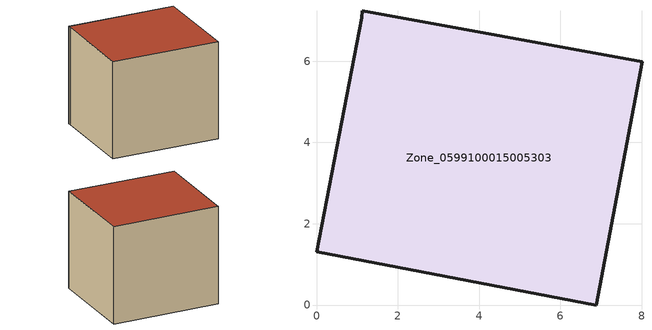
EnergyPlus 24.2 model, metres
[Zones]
Zone_0599100015005303
 floor ground (C_G): 1.11,7.07 1.13,7.24 8.01,5.99 6.88,0 0,1.31 z0.98
 wall outside (C_F): 6.88,0 8.01,5.99 1.13,7.24 1.11,7.07 0,1.31 6.88,0 z0.98:7.28
 roof outside (C_R): 1.13,7.24 1.11,7.07 0,1.31 6.88,0 8.01,5.99 z7.28
[BUILDING]
Pand.0599100015005303: North Axis=0; Terrain=City; Loads Convergence Tolerance Value=0.04; Temperature Convergence Tolerance Value=0.4; Solar Distribution=FullExterior; Maximum Number of Warmup Days=25; Minimum Number of Warmup Days=1
[Site:Location]
Rotterdam.The.Hague.AP_ZH_NLD Design_Conditions: Latitude=51.96; Longitude=4.45; Time Zone=1; Elevation=-4.5
[SITE:GROUNDTEMPERATURE:BUILDINGSURFACE]
18, 18, 18, 18, 18, 18, 18, 18, 18, 18, 18, 18
[MATERIAL] Thermal Absorptance=0.9; Solar Absorptance=0.7; Visible Absorptance=0.7
Name | Roughness | Thickness | Conductivity | Density | Specific Heat
G.TC.1946-1964 | MediumSmooth | 0.15 | 1 | 540 | 1210
F.TC.1946-1964 | Rough | 0.3 | 0.857143 | 1920 | 840
R.TC.1946-1964 | MediumRough | 0.2 | 0.235294 | 1500 | 1000
[CONSTRUCTION]
C_G: G.TC.1946-1964
C_F: F.TC.1946-1964
C_R: R.TC.1946-1964
[ZONE]
Zone_0599100015005303: Type=1; Multiplier=1; Ceiling Height=Autocalculate; Volume=Autocalculate; Floor Area=autocalculate; Part of Total Floor Area=Yes
[ZONEINFILTRATION:DESIGNFLOWRATE]
Infil_Zone_0599100015005303: Zone or ZoneList or Space or SpaceList=Zone_0599100015005303; Schedule=AlwaysOn; Design Flow Rate Calculation Method=Flow/Area; Flow Rate per Floor Area=0.003; Constant Term Coefficient=1; Temperature Term Coefficient=0; Velocity Term Coefficient=0; Velocity Squared Term Coefficient=0
[HVACTEMPLATE:ZONE:IDEALLOADSAIRSYSTEM]
Zone_0599100015005303: Maximum Heating Supply Air Temperature=50; Minimum Cooling Supply Air Temperature=13; Maximum Heating Supply Air Humidity Ratio=0.0156; Minimum Cooling Supply Air Humidity Ratio=0.0077; Heating Limit=NoLimit; Cooling Limit=NoLimit; Dehumidification Control Type=ConstantSensibleHeatRatio; Cooling Sensible Heat Ratio=0.7; Dehumidification Setpoint=60; Humidification Control Type=None; Humidification Setpoint=30; Outdoor Air Method=None; Outdoor Air Flow Rate per Person=0.00944; Outdoor Air Flow Rate per Zone Floor Area=0; Outdoor Air Flow Rate per Zone=0; Demand Controlled Ventilation Type=None; Outdoor Air Economizer Type=NoEconomizer; Heat Recovery Type=None; Sensible Heat Recovery Effectiveness=0.7; Latent Heat Recovery Effectiveness=0.65
[ZONECONTROL:THERMOSTAT]
ThermostatControl_Zone_0599100015005303: Zone or ZoneList=Zone_0599100015005303; Control Type Schedule=DualSetpointControlType; Control 1=Thermostat_Zone_0599100015005303; Temperature Difference Between Cutout And Setpoint=0
[THERMOSTATSETPOINT:DUALSETPOINT]
Thermostat_Zone_0599100015005303: Heating Setpoint Temperature Schedule=HeatingSetpoint_Zone_0599100015005303; Cooling Setpoint Temperature Schedule=CoolingSetpoint_Zone_0599100015005303
[SCHEDULE:COMPACT]
HeatingSetpoint_Zone_0599100015005303: Through: 12/31, For: AllDays, Until: 24:00, 21
CoolingSetpoint_Zone_0599100015005303: Through: 12/31, For: AllDays, Until: 24:00, 24
DualSetpointControlType: Through: 12/31, For: AllDays, Until: 24:00, 4
AlwaysOn: Through: 12/31, For: AllDays, Until: 24:00, 1
